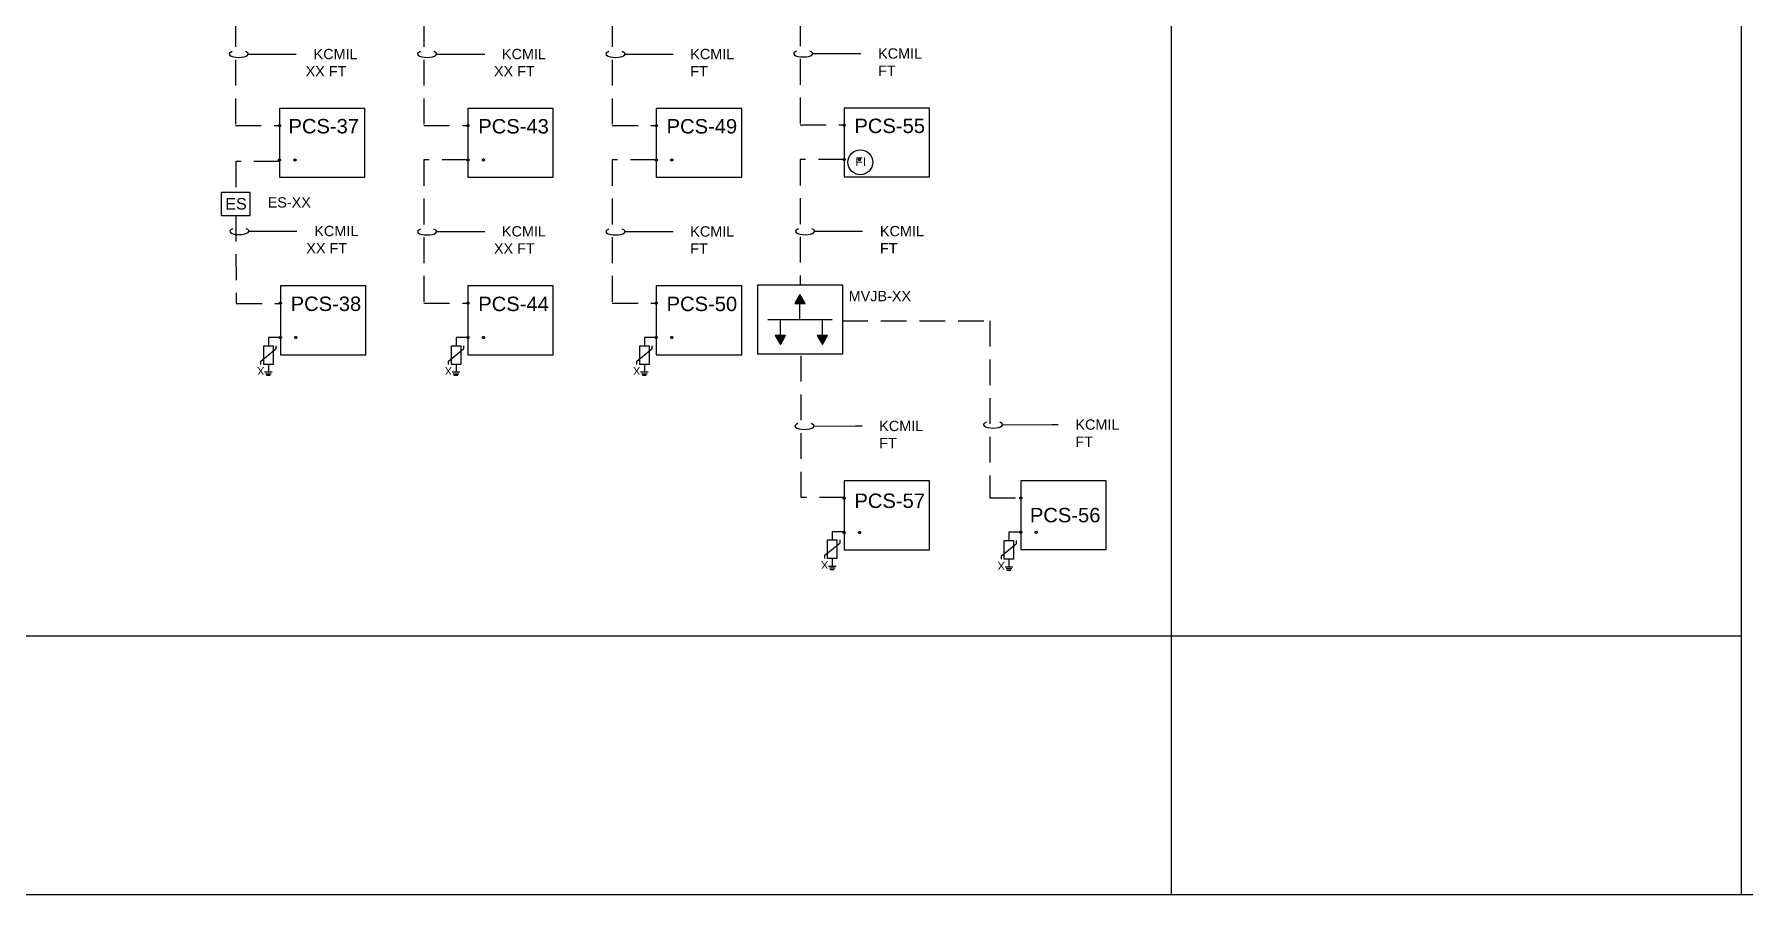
# Model space of a CAD drawing. Header units: feet. Extents: x -17.1 to 68.3, y -75.5 to 2.6.
# Drawn here: x 24.85 to 41.44, y -35.69 to -27.34 of the extents above; entities that cross this region are included whole.
import ezdxf
from ezdxf import colors
from ezdxf.entities.mleader import LeaderData, LeaderLine
from ezdxf.enums import TextEntityAlignment as Align
from ezdxf.math import Vec2, Vec3

# ---------------------------------------------------------------- set-up
doc = ezdxf.new("R2010")
doc.units = ezdxf.units.FT
doc.header["$MEASUREMENT"] = 0
for name, pattern in [('DASHED2', [0.375, 0.25, -0.125]), ('HIDDEN', [0.375, 0.25, -0.125]), ('PHANTOM2', [1.25, 0.625, -0.125, 0.125, -0.125, 0.125, -0.125])]:
    doc.linetypes.add(name, pattern=pattern)
for name, color, linetype in [('E-1LIN', 4, 'Continuous'), ('E-1LIN-EQPM-ENCL', 7, 'PHANTOM2'), ('E-BLK-TXT', 7, 'Continuous'), ('G-ANNO-TEXT', 1, 'Continuous'), ('G-TEXT', 7, 'Continuous'), ('PV-MV-EQUIP', 162, 'Continuous'), ('PV-UG-MV-CABLE', 5, 'HIDDEN')]:
    doc.layers.add(name, color=color, linetype=linetype)
doc.styles.add('NEI-A', font='arial.ttf')

# ---------------------------------------------------------------- blocks, each defined once
blk = doc.blocks.new('*U15')
at = {"linetype": 'Continuous'}
blk.add_lwpolyline([(0.828, 0.167), (0, 0.167), (0, -0.5), (0.828, -0.5)], close=True, dxfattribs=at)
at = {"layer": 'Defpoints', "linetype": 'DASHED2'}
for centre in [(0, 0), (0, -0.333), (0.15, -0.333)]:
    blk.add_circle(centre, 0.01, dxfattribs=at)
blk = doc.blocks.new('Equipment Callout Arrowhead .75')
at = {"color": 0}
blk.add_ellipse((-0.25, 0), major_axis=(0.743, 0), ratio=0.350959, start_param=-0.80282, end_param=3.944413, dxfattribs=at)
blk = doc.blocks.new('A$Cc326a1cc')
for p, q in [((-0.486, 0.026), (-0.486, -0.024)), ((-0.466, 0.037), (-0.466, -0.037)), ((-0.444, 0.049), (-0.444, -0.049)), ((-0.346, 0), (-0.444, 0))]:
    blk.add_line(p, q)
for points in [[(-0.346, 0.096), (-0.304, 0.096)], [(-0.304, 0.096), (-0.147, -0.096)], [(0, 0), (-0.106, 0)], [(-0.106, -0.096), (-0.147, -0.096)]]:
    blk.add_lwpolyline(points)
blk.add_lwpolyline([(-0.106, 0.06), (-0.106, -0.06), (-0.346, -0.06), (-0.346, 0.06)], close=True)
at = {"layer": 'E-BLK-TXT', "insert": (-0.429, 0.098), "char_height": 0.1, "attachment_point": 5, "rotation": 90, "style": 'NEI-A'}
blk.add_mtext_dynamic_manual_height_columns('\\pxqc;X', width=0.06786, gutter_width=0.469, heights=[0], dxfattribs=at)
blk = doc.blocks.new('3 WAY MV JB')
h = blk.add_hatch(color=256)
h.dxf.hatch_style = 1
h.paths.add_polyline_path([(0.32, -0.07), (0.282, -0.137), (0.359, -0.137)])
h = blk.add_hatch(color=256)
h.dxf.hatch_style = 1
h.paths.add_polyline_path([(0.173, -0.445), (0.211, -0.378), (0.134, -0.378)])
h = blk.add_hatch(color=256)
h.dxf.hatch_style = 1
h.paths.add_polyline_path([(0.488, -0.445), (0.526, -0.378), (0.449, -0.378)])
for points in [[(0.282, -0.137), (0.359, -0.137), (0.32, -0.07)], [(0.211, -0.378), (0.134, -0.378), (0.173, -0.445)], [(0.526, -0.378), (0.449, -0.378), (0.488, -0.445)]]:
    blk.add_lwpolyline(points, close=True)
for points in [[(0.32, -0.258), (0.32, -0.137)], [(0.079, -0.258), (0.562, -0.258)], [(0.173, -0.378), (0.173, -0.258)], [(0.488, -0.378), (0.488, -0.258)]]:
    blk.add_lwpolyline(points)
at = {"layer": 'PV-MV-EQUIP', "linetype": 'Continuous'}
blk.add_lwpolyline([(0, -0.515), (0.641, -0.515), (0.641, 0), (0, 0)], close=True, dxfattribs=at)
blk = doc.blocks.new('FAULT INDICATOR')
at = {"layer": 'E-1LIN'}
blk.add_circle((0, 0), 0.141, dxfattribs=at)
at = {"layer": 'E-1LIN', "insert": (-0.058, 0.056), "char_height": 0.1, "attachment_point": 1, "style": 'NEI-A'}
blk.add_mtext_dynamic_manual_height_columns('FI', width=0.49016, gutter_width=0.547, heights=[0], dxfattribs=at)

msp = doc.modelspace()

# ---------------------------------------------------------------- linework, layer by layer
msp.add_lwpolyline([(15.906, -12.676), (41.406, -12.676), (41.406, -33.176), (15.906, -33.176)], close=True)
at = {"layer": 'Defpoints', "color": 5}
msp.add_line((35.875, -12.676), (35.875, -35.686), dxfattribs=at)
for points in [[(68.314, -35.686), (14.495, -35.686), (14.495, -12.676)], [(41.404, -12.676), (41.404, -35.686)]]:
    msp.add_lwpolyline(points, dxfattribs=at)
at = {"layer": 'E-1LIN'}
for points in [[(27.235, -30.28), (27.119, -30.28)], [(29.055, -30.28), (28.939, -30.28)], [(30.882, -30.28), (30.766, -30.28)], [(32.706, -32.164), (32.59, -32.164)], [(34.418, -32.17), (34.302, -32.17)]]:
    msp.add_lwpolyline(points, dxfattribs=at)
at = {"layer": 'G-TEXT', "ltscale": 0.25, "flags": 128}
msp.add_lwpolyline([(26.662, -29.098), (26.942, -29.098), (26.942, -28.873), (26.662, -28.873)], close=True, dxfattribs=at)
at = {"layer": 'PV-UG-MV-CABLE'}
for points in [[(27.227, -26.836), (26.8, -26.836), (26.8, -28.225), (27.227, -28.225)], [(29.055, -26.836), (28.627, -26.836), (28.627, -28.225), (29.055, -28.225)], [(30.882, -26.836), (30.455, -26.836), (30.455, -28.225), (30.882, -28.225)], [(32.707, -26.828), (32.279, -26.828), (32.279, -28.217), (32.707, -28.217)], [(27.229, -28.572), (26.802, -28.572), (26.802, -28.873)], [(29.055, -28.558), (28.627, -28.558), (28.627, -29.947), (29.055, -29.947)], [(30.882, -28.558), (30.455, -28.558), (30.455, -29.947), (30.882, -29.947)], [(32.704, -28.554), (32.276, -28.554), (32.276, -29.773)], [(26.802, -29.098), (26.808, -29.949), (27.235, -29.949)], [(32.684, -30.118), (34.117, -30.118), (34.117, -31.837), (34.407, -31.837)], [(32.715, -31.833), (32.288, -31.833), (32.288, -30.445)]]:
    msp.add_lwpolyline(points, dxfattribs=at)

# ---------------------------------------------------------------- block references
for name, p, xscale, yscale, zscale in [('FAULT INDICATOR', (32.861, -28.58), 0.8542186844683534, 0.8542186844683534, 0.8542186844683534), ('3 WAY MV JB', (31.862, -29.773), 1.29288198113958, 1.29288198113958, 1.29288198113958)]:
    msp.add_blockref(name, p, dxfattribs=dict(xscale=xscale, yscale=yscale, zscale=zscale))
at = {"layer": 'E-1LIN', "xscale": 0.7534336403886895, "yscale": 0.7534336403886895, "zscale": 0.7534336403886895, "rotation": 90}
for p in [(27.119, -30.28), (28.939, -30.28), (30.766, -30.28), (32.589, -32.163), (34.302, -32.17)]:
    msp.add_blockref('A$Cc326a1cc', p, dxfattribs=at)
at = {"layer": 'E-1LIN-EQPM-ENCL'}
for p in [(27.227, -28.225), (29.055, -28.225), (30.882, -28.225), (32.704, -28.221), (27.235, -29.947), (29.055, -29.947), (30.882, -29.947), (32.704, -31.839), (34.417, -31.837)]:
    msp.add_blockref('*U15', p, dxfattribs=at)

# ---------------------------------------------------------------- texts
at = {"layer": 'G-ANNO-TEXT', "attachment_point": 4, "style": 'NEI-A'}
for s, width, gutter_width, heights, insert, char_height in [('PCS-37', 0.4444, 0.467, [0.145], (27.314, -28.231), 0.1399), ('PCS-43', 0.4444, 0.467, [0.145], (29.155, -28.232), 0.1399), ('PCS-49', 0.4444, 0.467, [0.145], (30.982, -28.232), 0.1399), ('PCS-55', 0.4444, 0.467, [0.145], (32.804, -28.228), 0.1399), ('ES-XX', 0.64995, 0.587, [0], (27.112, -28.97), 0.1), ('MVJB-XX', 0.64995, 0.587, [0], (32.748, -29.879), 0.1), ('PCS-38', 0.4444, 0.467, [0.145], (27.335, -29.954), 0.1399), ('PCS-44', 0.4444, 0.467, [0.145], (29.155, -29.955), 0.1399), ('PCS-50', 0.4444, 0.467, [0.145], (30.982, -29.955), 0.1399), ('PCS-57', 0.4444, 0.467, [0.145], (32.804, -31.865), 0.1399), ('PCS-56', 0.4444, 0.467, [0.145], (34.506, -32.004), 0.1399)]:
    msp.add_mtext_dynamic_manual_height_columns(s, width=width, gutter_width=gutter_width, heights=heights, dxfattribs=dict(at, insert=insert, char_height=char_height))
at = {"layer": 'G-TEXT', "ltscale": 0.25, "style": 'NEI-A'}
msp.add_text('ES', height=0.1123, dxfattribs=at).set_placement((26.805, -29.039), align=Align.CENTER)

# ---------------------------------------------------------------- leaders
at = {"layer": 'G-ANNO-TEXT'}
ml = msp.add_multileader_mtext('Standard', dxfattribs=at)
ml.set_content('\xa0 KCMIL^JXX FT', color=256, style='NEI-A')
ml.set_leader_properties()
ml.set_arrow_properties(name='Equipment Callout Arrowhead .75')
ml.build(insert=Vec2(0, 0))
ml.multileader.update_dxf_attribs({"dogleg_length": 0.0625, "arrow_head_size": 0.125})
ctx = ml.context
ctx.base_point, ctx.char_height, ctx.arrow_head_size, ctx.landing_gap_size, ctx.plane_origin = Vec3(27.39, -27.53), 0.1, 0.125, 0.09, Vec3(26.851, -28.828)
notes = []
notes.append((ctx, [(0, (1, 1, 0), (27.327, -27.53), (1, 0), 0.0625, [(0, [(26.8, -27.53)], 0, [])])]))
ctx.mtext.insert, ctx.mtext.width, ctx.mtext.flow_direction = Vec3(27.48, -27.48), 1, 5
ml = msp.add_multileader_mtext('Standard', dxfattribs=at)
ml.set_content('\xa0 KCMIL^JXX FT', color=256, style='NEI-A')
ml.set_leader_properties()
ml.set_arrow_properties(name='Equipment Callout Arrowhead .75')
ml.build(insert=Vec2(0, 0))
ml.multileader.update_dxf_attribs({"dogleg_length": 0.0625, "arrow_head_size": 0.125})
ctx = ml.context
ctx.base_point, ctx.char_height, ctx.arrow_head_size, ctx.landing_gap_size, ctx.plane_origin = Vec3(29.217, -27.53), 0.1, 0.125, 0.09, Vec3(28.678, -28.828)
notes.append((ctx, [(0, (1, 1, 0), (29.155, -27.53), (1, 0), 0.0625, [(0, [(28.627, -27.53)], 0, [])])]))
ctx.mtext.insert, ctx.mtext.width, ctx.mtext.flow_direction = Vec3(29.307, -27.48), 1, 5
ml = msp.add_multileader_mtext('Standard', dxfattribs=at)
ml.set_content('\xa0 KCMIL^J\xa0 FT', color=256, style='NEI-A')
ml.set_leader_properties()
ml.set_arrow_properties(name='Equipment Callout Arrowhead .75')
ml.build(insert=Vec2(0, 0))
ml.multileader.update_dxf_attribs({"dogleg_length": 0.0625, "arrow_head_size": 0.125})
ctx = ml.context
ctx.base_point, ctx.char_height, ctx.arrow_head_size, ctx.landing_gap_size, ctx.plane_origin = Vec3(31.044, -27.53), 0.1, 0.125, 0.09, Vec3(30.505, -28.828)
notes.append((ctx, [(0, (1, 1, 0), (30.982, -27.53), (1, 0), 0.0625, [(0, [(30.455, -27.53)], 0, [])])]))
ctx.mtext.insert, ctx.mtext.width, ctx.mtext.flow_direction = Vec3(31.134, -27.48), 1, 5
ml = msp.add_multileader_mtext('Standard', dxfattribs=at)
ml.set_content('\xa0 KCMIL^J\xa0 FT', color=256, style='NEI-A')
ml.set_leader_properties()
ml.set_arrow_properties(name='Equipment Callout Arrowhead .75')
ml.build(insert=Vec2(0, 0))
ml.multileader.update_dxf_attribs({"dogleg_length": 0.0625, "arrow_head_size": 0.125})
ctx = ml.context
ctx.base_point, ctx.char_height, ctx.arrow_head_size, ctx.landing_gap_size, ctx.plane_origin = Vec3(32.866, -27.525), 0.1, 0.125, 0.09, Vec3(32.327, -28.824)
notes.append((ctx, [(0, (1, 1, 0), (32.804, -27.525), (1, 0), 0.0625, [(0, [(32.276, -27.526)], 0, [])])]))
ctx.mtext.insert, ctx.mtext.width, ctx.mtext.flow_direction = Vec3(32.956, -27.475), 1, 5
ml = msp.add_multileader_mtext('Standard', dxfattribs=at)
ml.set_content('\xa0 KCMIL^JXX FT', color=256, style='NEI-A')
ml.set_leader_properties()
ml.set_arrow_properties(name='Equipment Callout Arrowhead .75')
ml.build(insert=Vec2(0, 0))
ml.multileader.update_dxf_attribs({"dogleg_length": 0.0625, "arrow_head_size": 0.125})
ctx = ml.context
ctx.base_point, ctx.char_height, ctx.arrow_head_size, ctx.landing_gap_size, ctx.plane_origin = Vec3(27.397, -29.248), 0.1, 0.125, 0.09, Vec3(26.857, -30.547)
notes.append((ctx, [(0, (1, 1, 0), (27.334, -29.248), (1, 0), 0.0625, [(0, [(26.807, -29.249)], 0, [])])]))
ctx.mtext.insert, ctx.mtext.width, ctx.mtext.flow_direction = Vec3(27.487, -29.197), 1, 5
ml = msp.add_multileader_mtext('Standard', dxfattribs=at)
ml.set_content('\xa0 KCMIL^JXX FT', color=256, style='NEI-A')
ml.set_leader_properties()
ml.set_arrow_properties(name='Equipment Callout Arrowhead .75')
ml.build(insert=Vec2(0, 0))
ml.multileader.update_dxf_attribs({"dogleg_length": 0.0625, "arrow_head_size": 0.125})
ctx = ml.context
ctx.base_point, ctx.char_height, ctx.arrow_head_size, ctx.landing_gap_size, ctx.plane_origin = Vec3(29.217, -29.251), 0.1, 0.125, 0.09, Vec3(28.678, -30.55)
notes.append((ctx, [(0, (1, 1, 0), (29.155, -29.251), (1, 0), 0.0625, [(0, [(28.627, -29.253)], 0, [])])]))
ctx.mtext.insert, ctx.mtext.width, ctx.mtext.flow_direction = Vec3(29.307, -29.2), 1, 5
ml = msp.add_multileader_mtext('Standard', dxfattribs=at)
ml.set_content('\xa0 KCMIL^J\xa0 FT', color=256, style='NEI-A')
ml.set_leader_properties()
ml.set_arrow_properties(name='Equipment Callout Arrowhead .75')
ml.build(insert=Vec2(0, 0))
ml.multileader.update_dxf_attribs({"dogleg_length": 0.0625, "arrow_head_size": 0.125})
ctx = ml.context
ctx.base_point, ctx.char_height, ctx.arrow_head_size, ctx.landing_gap_size, ctx.plane_origin = Vec3(31.044, -29.251), 0.1, 0.125, 0.09, Vec3(30.505, -30.55)
notes.append((ctx, [(0, (1, 1, 0), (30.982, -29.251), (1, 0), 0.0625, [(0, [(30.455, -29.253)], 0, [])])]))
ctx.mtext.insert, ctx.mtext.width, ctx.mtext.flow_direction = Vec3(31.134, -29.201), 1, 5
ml = msp.add_multileader_mtext('Standard', dxfattribs=at)
ml.set_content('\xa0 KCMIL^J\xa0 FT', color=256, style='NEI-A')
ml.set_leader_properties()
ml.set_arrow_properties(name='Equipment Callout Arrowhead .75')
ml.build(insert=Vec2(0, 0))
ml.multileader.update_dxf_attribs({"dogleg_length": 0.0625, "arrow_head_size": 0.125})
ctx = ml.context
ctx.base_point, ctx.char_height, ctx.arrow_head_size, ctx.landing_gap_size, ctx.plane_origin = Vec3(32.884, -29.248), 0.1, 0.125, 0.09, Vec3(32.344, -30.547)
notes.append((ctx, [(0, (1, 1, 0), (32.821, -29.248), (1, 0), 0.0625, [(0, [(32.294, -29.25)], 0, [])])]))
ctx.mtext.insert, ctx.mtext.width, ctx.mtext.flow_direction = Vec3(32.974, -29.198), 1, 5
ml = msp.add_multileader_mtext('Standard', dxfattribs=at)
ml.set_content('\xa0 KCMIL^J\xa0 FT', color=256, style='NEI-A')
ml.set_leader_properties()
ml.set_arrow_properties(name='Equipment Callout Arrowhead .75')
ml.build(insert=Vec2(0, 0))
ml.multileader.update_dxf_attribs({"dogleg_length": 0.0625, "arrow_head_size": 0.125})
ctx = ml.context
ctx.base_point, ctx.char_height, ctx.arrow_head_size, ctx.landing_gap_size, ctx.plane_origin = Vec3(32.877, -31.138), 0.1, 0.125, 0.09, Vec3(32.338, -32.437)
notes.append((ctx, [(0, (1, 1, 0), (32.815, -31.138), (1, 0), 0.0625, [(0, [(32.288, -31.139)], 0, [])])]))
ctx.mtext.insert, ctx.mtext.width, ctx.mtext.flow_direction = Vec3(32.967, -31.088), 1, 5
ml = msp.add_multileader_mtext('Standard', dxfattribs=at)
ml.set_content('\xa0 KCMIL^J\xa0 FT', color=256, style='NEI-A')
ml.set_leader_properties()
ml.set_arrow_properties(name='Equipment Callout Arrowhead .75')
ml.build(insert=Vec2(0, 0))
ml.multileader.update_dxf_attribs({"dogleg_length": 0.0625, "arrow_head_size": 0.125})
ctx = ml.context
ctx.base_point, ctx.char_height, ctx.arrow_head_size, ctx.landing_gap_size, ctx.plane_origin = Vec3(34.78, -31.125), 0.1, 0.125, 0.09, Vec3(34.241, -32.424)
notes.append((ctx, [(0, (1, 1, 0), (34.718, -31.125), (1, 0), 0.0625, [(0, [(34.117, -31.126)], 0, [])])]))
ctx.mtext.insert, ctx.mtext.width, ctx.mtext.flow_direction = Vec3(34.87, -31.075), 1, 5
for ctx, leaders in notes:
    for number, flags, end, landing, length, lines in leaders:
        leader = LeaderData()
        leader.index, (leader.has_last_leader_line, leader.has_dogleg_vector, leader.attachment_direction) = number, flags
        leader.last_leader_point, leader.dogleg_vector, leader.dogleg_length = Vec3(end), Vec3(landing), length
        for number, points, colour, breaks in lines:
            line = LeaderLine()
            line.index, line.vertices, line.color, line.breaks = number, Vec3.list(points), colors.encode_raw_color(colour), breaks
            leader.lines.append(line)
        ctx.leaders.append(leader)

doc.saveas('drawing.dxf')
